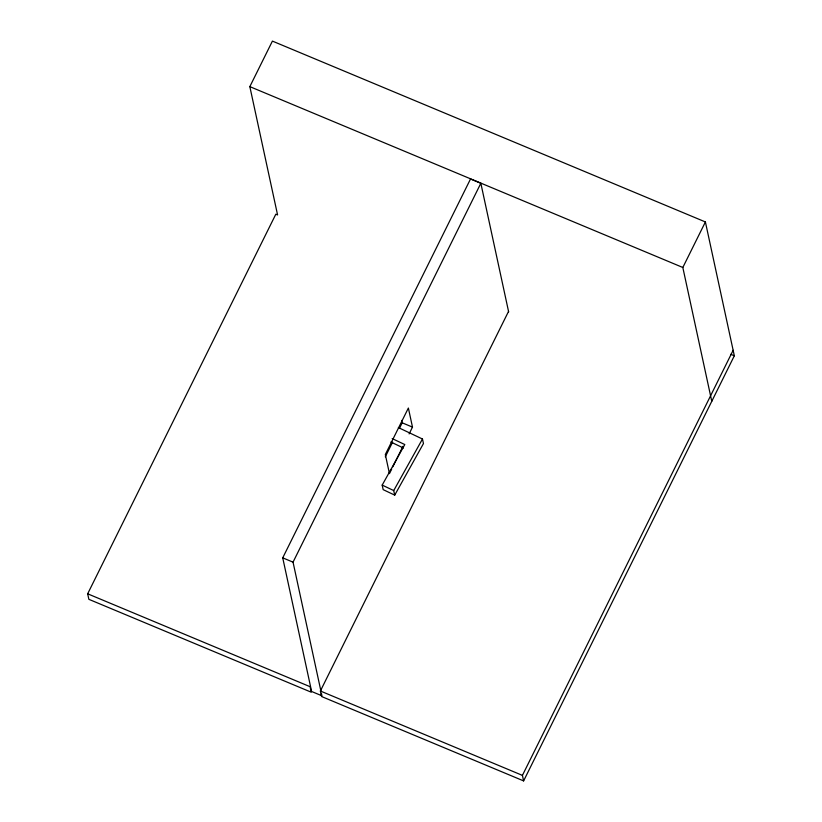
<?xml version="1.0" encoding="UTF-8"?>
<svg xmlns="http://www.w3.org/2000/svg" width="822" height="822" viewBox="0 0 822 822"><rect width="100%" height="100%" fill="white"/><g stroke="black" fill="none" stroke-linecap="round" stroke-linejoin="round"><path stroke-width="1.23" d="M87.666 593.803L310.069 686.689L311.271 692.206L88.858 599.32L87.666 593.803L275.822 214.213L277.579 214.943L249.837 86.629L272.411 41.1L705.399 221.95L734.334 355.782L523.614 780.9L321.577 696.522L320.385 691.004L508.541 311.415M321.402 693.306L321.936 695.802L311.62 691.487L282.727 557.85L470.523 178.98L480.839 183.285L508.654 311.939M320.857 690.809L293.043 562.156L480.839 183.285M385.313 456.827L392.628 442.082M399.369 428.478L402.174 422.806L401.66 420.422M391.693 469.064L389.453 473.606L385.323 454.525L408.37 408.041L412.49 427.111L409.12 433.913M392.824 466.804L402.934 446.387M711.77 401.311L682.825 267.479L705.399 221.95M523.614 780.9L522.422 775.382L733.142 350.264M398.351 427.574L422.477 439.01L423.464 443.561L394.714 495.121L383.165 489.645L382.189 485.093L404.794 444.548L392.176 438.578M394.714 495.121L393.728 490.57L422.477 439.01M249.837 86.629L682.825 267.479M730.789 354.303L734.334 355.782M402.174 422.806L412.49 427.111M282.727 557.85L293.043 562.156M320.385 691.004L522.422 775.382M390.84 442.031L403.479 448.011M382.189 485.093L393.728 490.57"/></g></svg>
